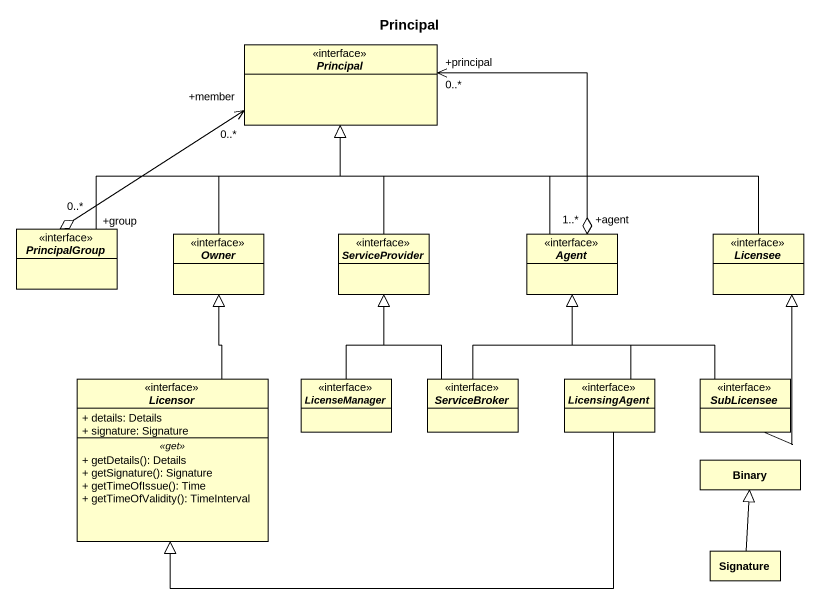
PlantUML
@startuml
title Principal
hide circle
hide empty members
skinparam classAttributeIconSize 0
interface Principal
interface PrincipalGroup
interface Owner
interface ServiceProvider
interface "Agent" as Agent_
interface Licensee
interface Licensor {
  + details: Details
  + signature: Signature
  .. <<get>> ..
  + getDetails(): Details
  + getSignature(): Signature
  + getTimeOfIssue(): Time
  + getTimeOfValidity(): TimeInterval
}
interface LicenseManager
interface ServiceBroker
interface LicensingAgent
interface SubLicensee
class Binary
class Signature
Principal "+member\n0..*" <--o "+group\n0..*" PrincipalGroup
Principal "+principal\n0..*" <--o "+agent\n1..*" Agent_
PrincipalGroup -up-|> Principal
Owner -up-|> Principal
ServiceProvider -up-|> Principal
Agent_ -up-|> Principal
Licensee -left-|> Principal
Licensor -up-|> Owner
LicenseManager -up-|> ServiceProvider
ServiceBroker -up-|> ServiceProvider
ServiceBroker -up-|> Agent_
LicensingAgent -up-|> Agent_
LicensingAgent -left-|> Licensor
SubLicensee -up-|> Agent_
SubLicensee -up-|> Licensee
Signature -up-|> Binary
@enduml
